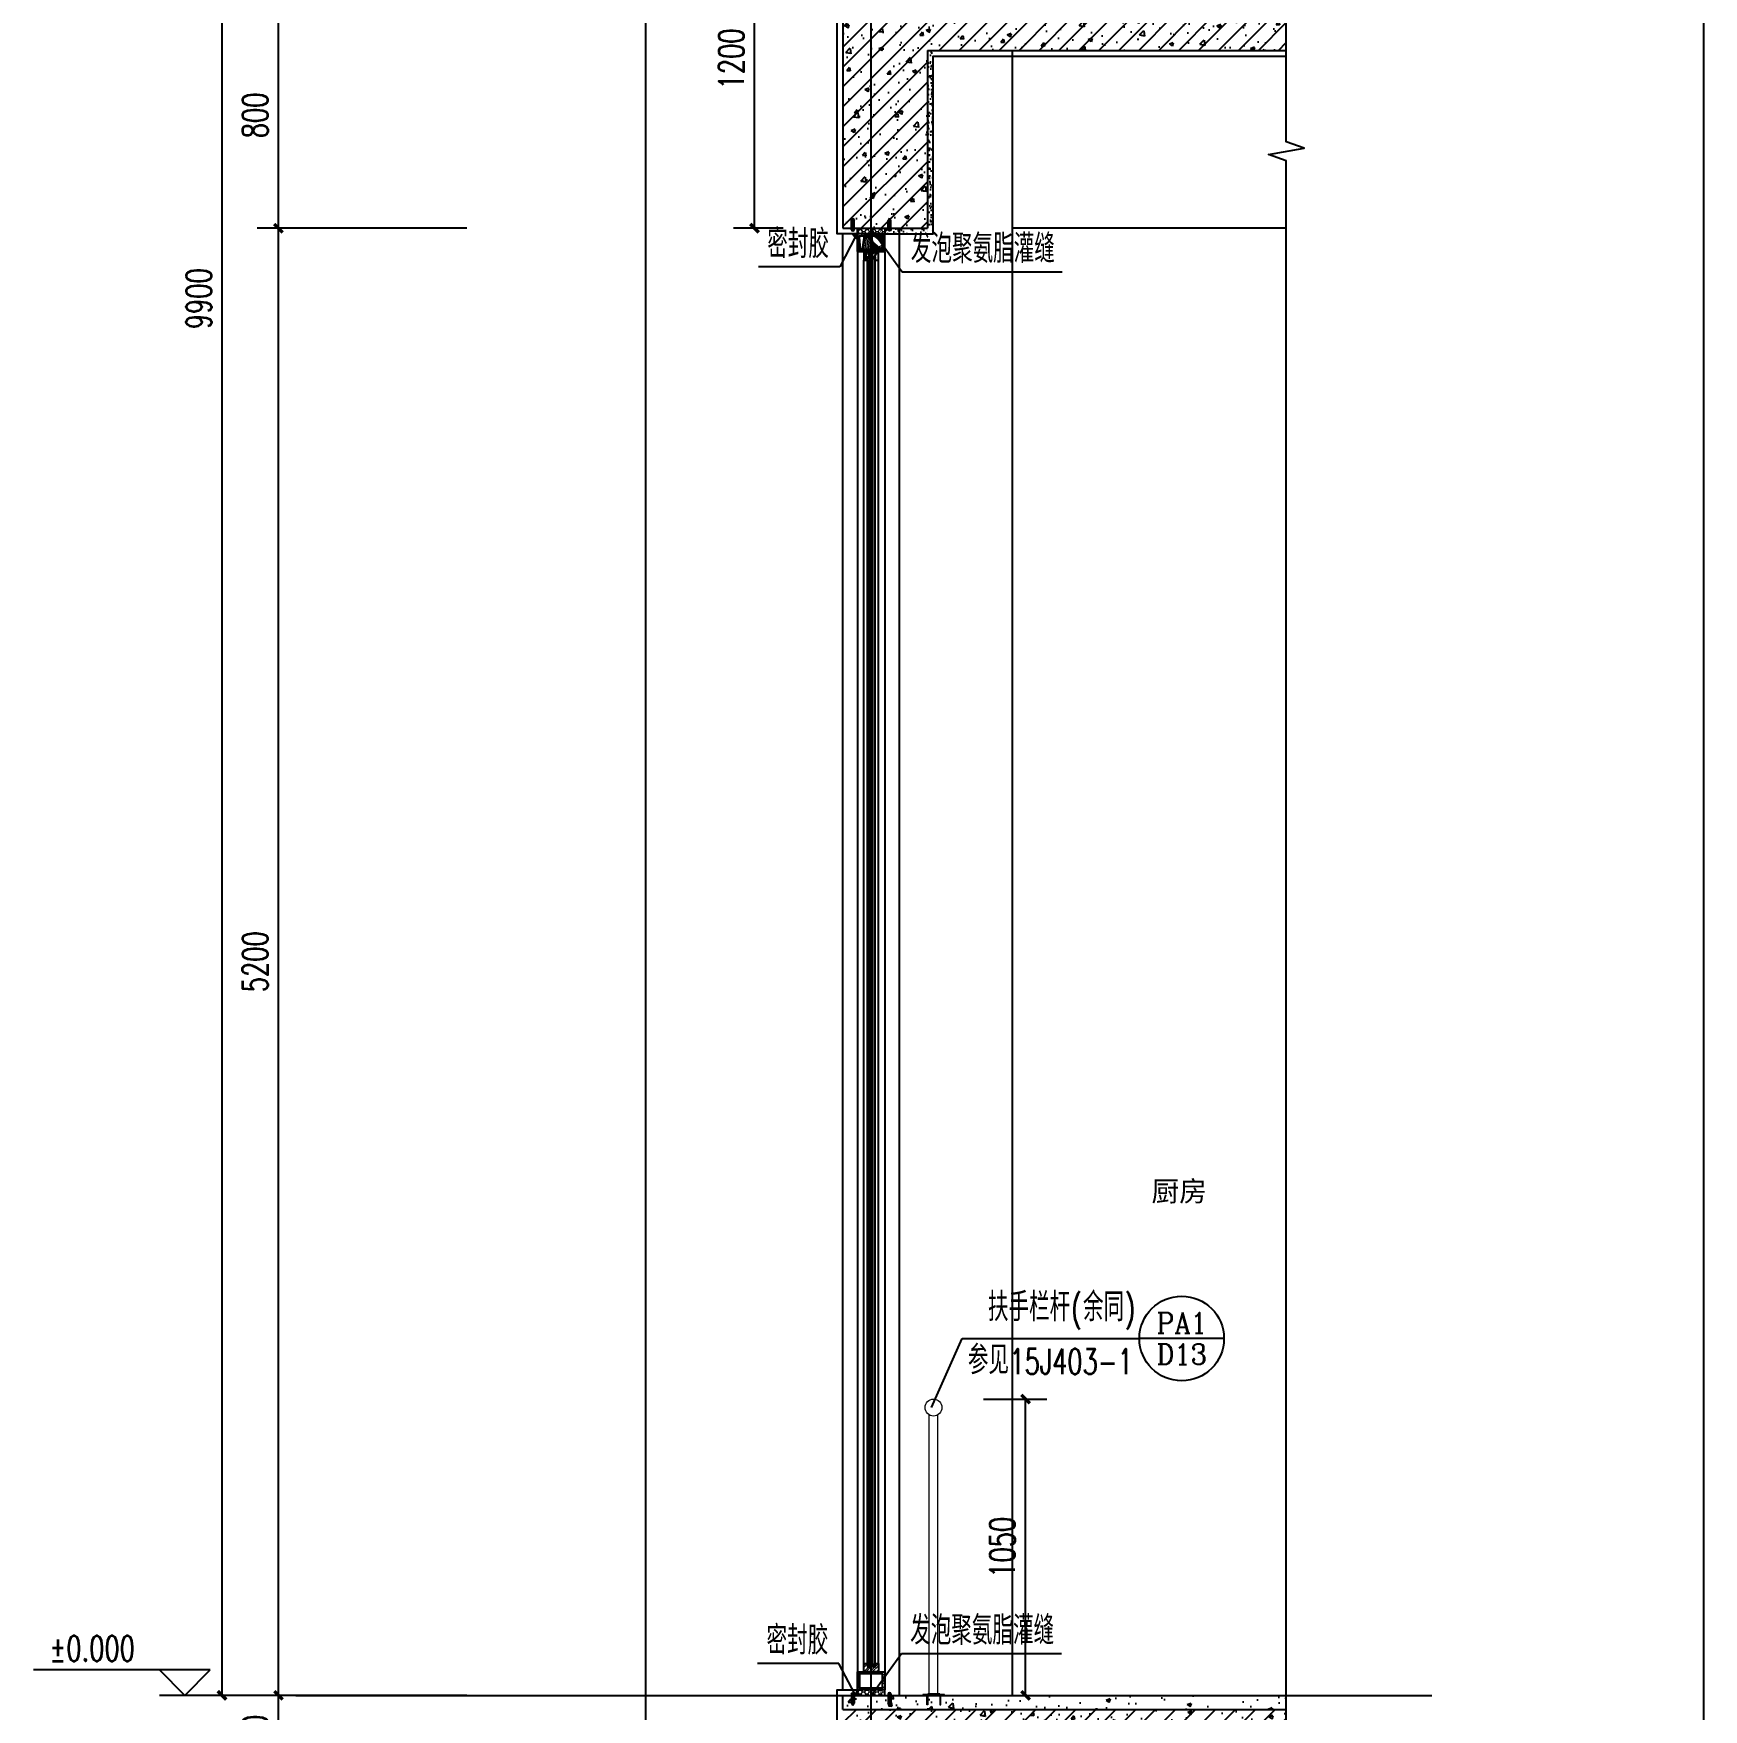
# Model space of a CAD drawing. Extents: x 1738711 to 2346805, y 1189731 to 2516152.
# Drawn here: x 1969542 to 1975461, y 1221844 to 1227784 of the extents above; entities that cross this region are included whole.
import ezdxf
from ezdxf.enums import TextEntityAlignment as Align

# ---------------------------------------------------------------- set-up
doc = ezdxf.new("R2010")
doc.units = 0
doc.header["$LTSCALE"] = 1000
doc.header["$MEASUREMENT"] = 0
for name, color, linetype, lineweight in [('_0', 7, 'Continuous', 25), ('填充', 252, 'Continuous', 5), ('栏杆', 6, 'Continuous', 15)]:
    doc.layers.add(name, color=color, linetype=linetype, lineweight=lineweight)
for name, color, linetype in [('CONTINUOUS', 7, 'Continuous'), ('DIM_ELEV', 3, 'Continuous'), ('DIM_IDEN', 3, 'Continuous'), ('DIM_LEAD', 3, 'Continuous'), ('DIM_SYMB', 3, 'Continuous'), ('DOTE', 1, 'Continuous'), ('PUB_DIM', 3, 'Continuous'), ('PUB_HATCH', 8, 'Continuous'), ('PUB_TEXT', 7, 'Continuous'), ('WALL', 40, 'Continuous'), ('WINDOW', 144, 'Continuous'), ('切线', 35, 'Continuous'), ('看线', 8, 'Continuous'), ('石材', 5, 'Continuous'), ('窗', 125, 'Continuous')]:
    doc.layers.add(name, color=color, linetype=linetype)
doc.styles.add('_TCH_DIM', font='SIMPLEX', dxfattribs={"bigfont": 'GBCBIG'})
doc.styles.add('_TCH_DIM_T3', font='SIMPLEX', dxfattribs={"width": 0.705882, "bigfont": 'GBCBIG'})
doc.styles.add('_TCH_LABEL', font='COMPLEX', dxfattribs={"bigfont": 'GBCBIG'})
doc.styles.add('STW', font='simhei_0.ttf')
doc.dimstyles.new('_TCH_ARCH&&30', dxfattribs={"dimtxt": 89.25, "dimasz": 30, "dimexe": 75, "dimexo": 90, "dimgap": 37.875, "dimtad": 1, "dimdec": 0, "dimzin": 0, "dimdsep": 46, "dimtxsty": '_TCH_DIM_T3', "dimblk": 'ARCHTICK', "dimcen": 0.09, "dimclrt": 7, "dimazin": 2, "dimtfac": 1, "dimtdec": 0, "dimtix": 1, "dimtmove": 2, "dimatfit": 3, "dimfxl": 20, "dimtolj": 1, "dimtzin": 0, "dimarcsym": 0})
pattern_1 = [(225, (-424868456.253, -4685248073.94), (11.225320151336, -11.225320151336), []), (225, (-424868456.253, -4685248081.877), (11.225320151336, -11.225320151336), [])]
pattern_2 = [(45, (-301039.545, -150941.136), (-35.3553391, 35.3553391), []), (50, (-301039.55, -150941.14), (143.4520365, -12.550427), [15, -165]), (355, (-301039.55, -150941.14), (-27.750267, 150.438427), [12, -132]), (100.4514, (-301027.59, -150942.18), (115.701876, 137.8879084), [12.748038, -140.2284224]), (46.1842, (-301039.55, -150901.14), (213.44821, -33.103803), [22.5, -247.5]), (96.6356, (-301021.76, -150903.9), (186.932541, 194.823574), [19.122058, -210.3426]), (351.1842, (-301039.55, -150901.14), (186.932389, 194.82372), [18, -198]), (21, (-301019.55, -150911.14), (119.3814104, -80.523778), [15, -165]), (326, (-301019.55, -150911.14), (48.663066, 145.030009), [12, -132]), (71.4514, (-301009.6, -150917.85), (168.044526, 64.506099), [12.748038, -140.2284224]), (37.5, (-301039.545, -150941.136), (2.4319711, 66.5787708), [0, -130.4, 0, -134, 0, -132.5]), (7.5, (-301039.545, -150941.14), (52.6139075, 78.8823424), [0, -76.4, 0, -127.4, 0, -50.5]), (327.5, (-301084.145, -150941.136), (106.7644872, -4.5109743), [0, -50, 0, -156, 0, -207]), (317.5, (-301104.145, -150941.14), (116.637234, 20.0209965), [0, -65, 0, -103.6, 0, -147])]

# ---------------------------------------------------------------- blocks, each defined once
blk = doc.blocks.new('gdfdgdfgdfbvfcxv')
at = {"layer": '填充'}
blk.add_line((264925, -67479), (264925, -67589), dxfattribs=at)
blk.add_lwpolyline([(264911, -67634), (264911, -67434), (264919, -67434), (264919, -67634)], close=True, dxfattribs=at)
blk.add_lwpolyline([(264911, -67634), (264911, -67434), (264919, -67434), (264919, -67634)], close=True, dxfattribs=at)
for points in [[(264919, -67480), (264829, -67480, -1), (264829, -67468), (264919, -67468)], [(264919, -67588), (264829, -67588, 1), (264829, -67600), (264919, -67600)]]:
    blk.add_lwpolyline(points, format="xyb", dxfattribs=at)
for centre, radius, start, end in [((264919, -67483), 4.5, 318.2388, 90), ((264915, -67488), 9.2, 330.3198, 59.7492), ((264919, -67495), 4.5, 318.2388, 90), ((264919, -67501), 4.5, 318.2388, 90), ((264919, -67507), 4.5, 318.2388, 90), ((264919, -67513), 4.5, 318.2388, 90), ((264919, -67519), 4.5, 318.2388, 90), ((264919, -67525), 4.5, 318.2388, 90), ((264919, -67531), 4.5, 318.2388, 90), ((264919, -67537), 4.5, 318.2388, 90), ((264919, -67543), 4.5, 318.2388, 90), ((264919, -67549), 4.5, 318.2388, 90), ((264919, -67555), 4.5, 318.2388, 90), ((264919, -67561), 4.5, 318.2388, 90), ((264919, -67567), 4.5, 318.2388, 90), ((264919, -67573), 4.5, 318.2388, 90), ((264919, -67579), 4.5, 318.2388, 90), ((264919, -67585), 4.5, 270, 90)]:
    blk.add_arc(centre, radius, start, end, dxfattribs=at)
blk = doc.blocks.new('ghwerGWEGWEGW')
at = {"layer": '栏杆', "color": 6, "ltscale": 100}
for points in [[(2184611.4, 1556743.3), (2184611.4, 1557732.3)], [(2184641.4, 1556743.3), (2184641.4, 1557732.3)]]:
    blk.add_lwpolyline(points, dxfattribs=at)
blk.add_circle((2184626.4, 1557758.3), 30, dxfattribs=at)
at = {"layer": 'CONTINUOUS', "xscale": -0.384000000001397, "yscale": 0.384000000001397, "zscale": 0.384000000001397, "rotation": 270}
blk.add_blockref('gdfdgdfgdfbvfcxv', (2210560.7, 1455012.4), dxfattribs=at)
blk = doc.blocks.new('hrtheraghyra')
at = {"layer": 'WINDOW', "linetype": 'ByBlock'}
for p, q in [((-5, 21), (0, 29.4)), ((0, 29.4), (5, 21)), ((-5.9, -12), (6, -12))]:
    blk.add_line(p, q, dxfattribs=at)
for points in [[(-5, -12), (-5, 21)], [(0, -16.7), (0, 29.4)], [(5, -12), (5, 21)]]:
    blk.add_lwpolyline(points, dxfattribs=at)
blk.add_arc((0.1, -8.9), 6.71, 206.8366, 333.1634, dxfattribs=at)
blk = doc.blocks.new('_ArchTick')
at = {"color": 0, "linetype": 'ByBlock', "const_width": 0.4}
blk.add_lwpolyline([(-0.5, -0.5), (0.5, 0.5)], dxfattribs=at)
blk = doc.blocks.new('*D183')
at = {"layer": 'Defpoints', "color": 0, "transparency": 16777216}
for p in [(1972097.6, 1228294.4), (1972289.6, 1228294.4), (1972289.6, 1227094.4)]:
    blk.add_point(p, dxfattribs=at)
at = {"layer": 'PUB_DIM', "color": 0, "lineweight": -2, "transparency": 16777216}
for p, q in [((1972199.6, 1228294.4), (1972022.6, 1228294.4)), ((1972097.6, 1227094.4), (1972097.6, 1228294.4)), ((1972199.6, 1227094.4), (1972022.6, 1227094.4))]:
    blk.add_line(p, q, dxfattribs=at)
at = {"layer": 'PUB_DIM', "color": 0, "lineweight": -2, "transparency": 16777216, "xscale": 30, "yscale": 30, "zscale": 30}
for p, rotation in [((1972097.6, 1228294.4), 90), ((1972097.6, 1227094.4), 270)]:
    blk.add_blockref('_ArchTick', p, dxfattribs=dict(at, rotation=rotation))
at = {"layer": 'PUB_DIM', "color": 7, "transparency": 16777216, "insert": (1972015.1, 1227694.4), "char_height": 89.25, "attachment_point": 5, "rotation": 90, "style": '_TCH_DIM_T3'}
blk.add_mtext('\\A1;1200', dxfattribs=at)
blk = doc.blocks.new('*D361')
at = {"layer": 'Defpoints', "color": 0, "transparency": 16777216}
for p in [(1972819, 1222944.4), (1973058.2, 1222944.4), (1972819, 1221894.4)]:
    blk.add_point(p, dxfattribs=at)
at = {"layer": 'PUB_DIM', "color": 0, "lineweight": -2, "transparency": 16777216}
for p, q in [((1972909, 1222944.4), (1973133.2, 1222944.4)), ((1973058.2, 1221894.4), (1973058.2, 1222944.4)), ((1972909, 1221894.4), (1973133.2, 1221894.4))]:
    blk.add_line(p, q, dxfattribs=at)
at = {"layer": 'PUB_DIM', "color": 0, "lineweight": -2, "transparency": 16777216, "xscale": 30, "yscale": 30, "zscale": 30}
for p, rotation in [((1973058.2, 1222944.4), 90), ((1973058.2, 1221894.4), 270)]:
    blk.add_blockref('_ArchTick', p, dxfattribs=dict(at, rotation=rotation))
at = {"layer": 'PUB_DIM', "color": 7, "transparency": 16777216, "insert": (1972975.7, 1222419.4), "char_height": 89.25, "attachment_point": 5, "rotation": 90, "style": '_TCH_DIM_T3'}
blk.add_mtext('\\A1;1050', dxfattribs=at)
blk = doc.blocks.new('*D1394')
at = {"layer": 'Defpoints', "color": 0, "transparency": 16777216}
for p in [(1970210, 1231794.4), (1970968, 1231794.4), (1970968, 1221894.4)]:
    blk.add_point(p, dxfattribs=at)
at = {"layer": 'PUB_DIM', "color": 0, "lineweight": -2, "transparency": 16777216}
for p, q in [((1970878, 1231794.4), (1970135, 1231794.4)), ((1970210, 1221894.4), (1970210, 1231794.4)), ((1970878, 1221894.4), (1970135, 1221894.4))]:
    blk.add_line(p, q, dxfattribs=at)
at = {"layer": 'PUB_DIM', "color": 0, "lineweight": -2, "transparency": 16777216, "xscale": 30, "yscale": 30, "zscale": 30}
for p, rotation in [((1970210, 1231794.4), 90), ((1970210, 1221894.4), 270)]:
    blk.add_blockref('_ArchTick', p, dxfattribs=dict(at, rotation=rotation))
at = {"layer": 'PUB_DIM', "color": 7, "transparency": 16777216, "insert": (1970127.5, 1226844.4), "char_height": 89.25, "attachment_point": 5, "rotation": 90, "style": '_TCH_DIM_T3'}
blk.add_mtext('\\A1;9900', dxfattribs=at)
blk = doc.blocks.new('*D1396')
at = {"layer": 'Defpoints', "color": 0, "transparency": 16777216}
for p in [(1970410, 1221894.4), (1971168, 1221894.4), (1971168, 1221594.4)]:
    blk.add_point(p, dxfattribs=at)
at = {"layer": 'PUB_DIM', "color": 0, "lineweight": -2, "transparency": 16777216}
for p, q in [((1971078, 1221894.4), (1970335, 1221894.4)), ((1970410, 1221594.4), (1970410, 1221894.4)), ((1971078, 1221594.4), (1970335, 1221594.4))]:
    blk.add_line(p, q, dxfattribs=at)
at = {"layer": 'PUB_DIM', "color": 0, "lineweight": -2, "transparency": 16777216, "xscale": 30, "yscale": 30, "zscale": 30}
for p, rotation in [((1970410, 1221894.4), 90), ((1970410, 1221594.4), 270)]:
    blk.add_blockref('_ArchTick', p, dxfattribs=dict(at, rotation=rotation))
at = {"layer": 'PUB_DIM', "color": 7, "transparency": 16777216, "insert": (1970327.5, 1221744.4), "char_height": 89.25, "attachment_point": 5, "rotation": 90, "style": '_TCH_DIM_T3'}
blk.add_mtext('\\A1;300', dxfattribs=at)
blk = doc.blocks.new('*D1397')
at = {"layer": 'Defpoints', "color": 0, "transparency": 16777216}
for p in [(1970410, 1227094.4), (1971168, 1227094.4), (1971168, 1221894.4)]:
    blk.add_point(p, dxfattribs=at)
at = {"layer": 'PUB_DIM', "color": 0, "lineweight": -2, "transparency": 16777216}
for p, q in [((1971078, 1227094.4), (1970335, 1227094.4)), ((1970410, 1221894.4), (1970410, 1227094.4)), ((1971078, 1221894.4), (1970335, 1221894.4))]:
    blk.add_line(p, q, dxfattribs=at)
at = {"layer": 'PUB_DIM', "color": 0, "lineweight": -2, "transparency": 16777216, "xscale": 30, "yscale": 30, "zscale": 30}
for p, rotation in [((1970410, 1227094.4), 90), ((1970410, 1221894.4), 270)]:
    blk.add_blockref('_ArchTick', p, dxfattribs=dict(at, rotation=rotation))
at = {"layer": 'PUB_DIM', "color": 7, "transparency": 16777216, "insert": (1970327.5, 1224494.4), "char_height": 89.25, "attachment_point": 5, "rotation": 90, "style": '_TCH_DIM_T3'}
blk.add_mtext('\\A1;5200', dxfattribs=at)
blk = doc.blocks.new('*D1398')
at = {"layer": 'Defpoints', "color": 0, "transparency": 16777216}
for p in [(1970410, 1227894.4), (1971168, 1227894.4), (1971168, 1227094.4)]:
    blk.add_point(p, dxfattribs=at)
at = {"layer": 'PUB_DIM', "color": 0, "lineweight": -2, "transparency": 16777216}
for p, q in [((1971078, 1227894.4), (1970335, 1227894.4)), ((1970410, 1227094.4), (1970410, 1227894.4)), ((1971078, 1227094.4), (1970335, 1227094.4))]:
    blk.add_line(p, q, dxfattribs=at)
at = {"layer": 'PUB_DIM', "color": 0, "lineweight": -2, "transparency": 16777216, "xscale": 30, "yscale": 30, "zscale": 30}
for p, rotation in [((1970410, 1227894.4), 90), ((1970410, 1227094.4), 270)]:
    blk.add_blockref('_ArchTick', p, dxfattribs=dict(at, rotation=rotation))
at = {"layer": 'PUB_DIM', "color": 7, "transparency": 16777216, "insert": (1970327.5, 1227494.4), "char_height": 89.25, "attachment_point": 5, "rotation": 90, "style": '_TCH_DIM_T3'}
blk.add_mtext('\\A1;800', dxfattribs=at)

msp = doc.modelspace()

# ---------------------------------------------------------------- hatches: boundary and pattern name
at = {"layer": 'PUB_HATCH'}
h = msp.add_hatch(dxfattribs=at)
h.set_pattern_fill('钢筋混凝土', color=256, scale=20, style=0)
h.set_pattern_definition(pattern_2)
h.paths.add_polyline_path([(1973982.3, 1227724.4), (1972710.8, 1227724.4), (1972710.8, 1227094.4), (1972410.8, 1227094.4), (1972410.8, 1227894.4), (1972610.8, 1227894.4), (1972610.8, 1227844.4), (1973982.3, 1227844.4)])
h = msp.add_hatch(dxfattribs=at)
h.set_pattern_fill('碎沙', color=256, scale=10, style=0)
h.set_pattern_definition([(37.5, (0, 0), (-0.80001565, 24.47066187), [0, -19.304, 0, -21.59, 0, -20.6375]), (7.5, (0, 0), (22.47616416, 35.84125503), [0, -10.414, 0, -17.399, 0, -6.6675]), (327.5, (-15.62, 0), (39.54961851, 0.07185923), [0, -6.35, 0, -22.86, 0, -29.845]), (317.5, (-15.62, 0), (38.1778226, 11.14646616), [0, -3.175, 0, -14.986, 0, -17.145])])
h.paths.add_polyline_path([(1972558.8, 1227074.4), (1972730.8, 1227074.4), (1972730.8, 1227724.4), (1972710.8, 1227724.4), (1972710.8, 1227094.4), (1972558.8, 1227094.4)])
h = msp.add_hatch(dxfattribs=at)
h.set_pattern_fill('混凝土', color=256, scale=20, style=0)
h.set_pattern_definition([(50, (-1377.79, 0), (143.4520365, -12.550427), [15, -165]), (355, (-1377.79, 0), (-27.750267, 150.438427), [12, -132]), (100.4514, (-1365.84, -1.05), (115.701876, 137.887908), [12.748038, -140.228422]), (46.1842, (-1377.8, 40), (213.44821, -33.103803), [22.5, -247.5]), (96.6356, (-1360, 37.24), (186.932541, 194.823574), [19.122058, -210.3426]), (351.1842, (-1377.8, 40), (186.93239, 194.82372), [18, -198]), (21, (-1357.79, 30), (119.3814104, -80.523778), [15, -165]), (326, (-1357.79, 30), (48.663066, 145.030009), [12, -132]), (71.4514, (-1347.84, 23.29), (168.044526, 64.506099), [12.748038, -140.228422]), (37.5, (-1377.79, 0), (2.4319711, 66.5787708), [0, -130.4, 0, -134, 0, -132.5]), (7.5, (-1377.79, 0), (52.6139075, 78.8823424), [0, -76.4, 0, -127.4, 0, -50.5]), (327.5, (-1422.39, 0), (106.7644872, -4.5109743), [0, -50, 0, -156, 0, -207]), (317.5, (-1442.39, 0), (116.637234, 20.0209965), [0, -65, 0, -103.6, 0, -147])])
h.paths.add_polyline_path([(1972410.8, 1221894.4), (1973982.3, 1221894.4), (1973982.3, 1221844.4), (1972410.8, 1221844.4)])
h = msp.add_hatch(dxfattribs=at)
h.set_pattern_fill('钢筋混凝土', color=256, scale=20, style=0)
h.set_pattern_definition(pattern_2)
h.paths.add_polyline_path([(1973982.3, 1221724.4), (1972710.8, 1221724.4), (1972710.8, 1221182), (1972410.8, 1221182), (1972410.8, 1221844.4), (1973982.3, 1221844.4)])
at = {"layer": '填充'}
h = msp.add_hatch(dxfattribs=at)
h.set_pattern_fill('HONEY', color=256, scale=5, angle=-180, style=0)
h.set_pattern_definition([(6e-14, (3593122.8, 2419108.887), (11.90625, -6.874075), [7.9375, -15.875]), (240, (3593122.8, 2419108.887), (-11.906248578, -6.874077464), [7.9375, -15.875]), (300, (3593122.8, 2419108.887), (1.422e-06, -13.748152464), [-15.875, 7.9375])])
h.paths.add_polyline_path([(1972558.8, 1227074.4), (1972462.8, 1227074.4), (1972462.8, 1227094.4), (1972558.8, 1227094.4)])
h = msp.add_hatch(dxfattribs=at)
h.set_pattern_fill('STEEL', color=256, scale=10, angle=-180, style=0)
h.set_pattern_definition(pattern_1)
h.paths.add_polyline_path([(1972551.6, 1227018.5), (1972470, 1227018.5), (1972470, 1227062.6), (1972462.8, 1227055.1), (1972462.8, 1227011.3), (1972555.6, 1227011.3), (1972558.8, 1227014.7), (1972558.8, 1227074.4), (1972481.4, 1227074.4), (1972474.5, 1227067.2), (1972551.6, 1227067.2)])
h = msp.add_hatch(dxfattribs=at)
h.set_pattern_fill('STEEL', color=256, scale=10, angle=-180, style=0)
h.set_pattern_definition(pattern_1)
h.paths.add_polyline_path([(1972512.4, 1226981.3), (1972505.4, 1226981.3), (1972505.4, 1226993.3), (1972498.2, 1226993.3), (1972498.2, 1226981.3), (1972485, 1226981.3), (1972485, 1227011.3), (1972512.4, 1227011.3)])
h.paths.add_polyline_path([(1972536.6, 1226981.3), (1972524.6, 1226981.3), (1972524.6, 1226993.3), (1972517.4, 1226993.3), (1972517.4, 1226981.3), (1972512.4, 1226981.3), (1972512.4, 1227011.3), (1972536.6, 1227011.3)])
h = msp.add_hatch(dxfattribs=at)
h.set_pattern_fill('STEEL', color=256, scale=10, angle=-180, style=0)
h.set_pattern_definition([(45, (1728107.222, -92417.92), (-11.22532015, 11.22532015), []), (45, (1728107.222, -92409.983), (-11.22532015, 11.22532015), [])])
h.paths.add_polyline_path([(1972551.6, 1221970.3), (1972470, 1221970.3), (1972470, 1221926.2), (1972462.8, 1221933.6), (1972462.8, 1221977.5), (1972555.6, 1221977.5), (1972558.8, 1221974), (1972558.8, 1221914.4), (1972481.4, 1221914.4), (1972474.5, 1221921.6), (1972551.6, 1221921.6)])
h = msp.add_hatch(dxfattribs=at)
h.set_pattern_fill('STEEL', color=256, scale=10, angle=-180, style=0)
h.set_pattern_definition([(45, (3705830.648, 4288951.418), (-11.22532015, 11.22532015), []), (45, (3705830.648, 4288959.355), (-11.22532015, 11.22532015), [])])
h.paths.add_polyline_path([(1972512.4, 1222007.5), (1972505.4, 1222007.5), (1972505.4, 1221995.5), (1972498.2, 1221995.5), (1972498.2, 1222007.5), (1972485, 1222007.5), (1972485, 1221977.5), (1972512.4, 1221977.5)])
h.paths.add_polyline_path([(1972536.6, 1222007.5), (1972524.6, 1222007.5), (1972524.6, 1221995.5), (1972517.4, 1221995.5), (1972517.4, 1222007.5), (1972512.4, 1222007.5), (1972512.4, 1221977.5), (1972536.6, 1221977.5)])
h = msp.add_hatch(dxfattribs=at)
h.set_pattern_fill('HONEY', color=256, scale=5, angle=-180, style=0)
h.set_pattern_definition([(360, (3593122.8, 29879.887), (11.90625, 6.874075), [7.9375, -15.875]), (120, (3593122.8, 29879.887), (-11.906248578, 6.874077464), [7.9375, -15.875]), (60, (3593122.8, 29879.887), (1.422e-06, 13.748152464), [-15.875, 7.9375])])
h.paths.add_polyline_path([(1972558.8, 1221914.4), (1972462.8, 1221914.4), (1972462.8, 1221894.4), (1972558.8, 1221894.4)])
at = {"layer": '看线'}
h = msp.add_hatch(dxfattribs=at)
h.set_pattern_fill('ANSI31', color=256, style=0)
h.set_pattern_definition([(45, (365482.5656, 3306425.3868), (-1.1225320151, 1.1225320151), [])])
edge = h.paths.add_edge_path()
edge.add_arc((1972432.6, 1227044.2), 32.6, 22.30725, 67.69275, ccw=False)
edge.add_line((1972462.8, 1227056.6), (1972462.8, 1227074.4))
edge.add_line((1972462.8, 1227074.4), (1972445, 1227074.4))
h = msp.add_hatch(dxfattribs=at)
h.set_pattern_fill('ANSI31', color=256, style=0)
h.set_pattern_definition([(315, (365482.7796, -857456.613), (-1.1225320151, -1.1225320151), [])])
edge = h.paths.add_edge_path()
edge.add_arc((1972432.8, 1221924.6), 32.6, 292.30725, 337.69275)
edge.add_line((1972463, 1221912.2), (1972462.8, 1221894.8))
edge.add_line((1972462.8, 1221894.8), (1972445.2, 1221894.4))

# ---------------------------------------------------------------- linework, layer by layer
at = {"layer": 'DIM_ELEV'}
for p, q in [((1970168.2, 1221984.4), (1969541.8, 1221984.4)), ((1970078.2, 1221894.4), (1969988.2, 1221984.4)), ((1970078.2, 1221894.4), (1970168.2, 1221984.4)), ((1970288.2, 1221894.4), (1969988.2, 1221894.4))]:
    msp.add_line(p, q, dxfattribs=at)
at = {"layer": 'DIM_IDEN'}
for p, q in [((1972725.3, 1222914.4), (1972833.5, 1223159.3)), ((1972833.5, 1223159.3), (1973461.6, 1223159.3)), ((1973761.6, 1223159.3), (1973461.6, 1223159.3))]:
    msp.add_line(p, q, dxfattribs=at)
msp.add_lwpolyline([(1972725.3, 1222914.4, 1), (1972725.3, 1222914.4, 1)], format="xyb", close=True, dxfattribs=at)
msp.add_circle((1973611.6, 1223159.3), 150, dxfattribs=at)
at = {"layer": 'DIM_LEAD'}
for p, q in [((1972513.3, 1227088.7), (1972620.4, 1226940.1)), ((1972457.1, 1227066.9), (1972399.3, 1226956.9)), ((1972399.3, 1226956.9), (1972111.1, 1226956.9)), ((1972620.4, 1226940.1), (1973188, 1226940.1)), ((1972510.8, 1221894.4), (1972617.9, 1222043)), ((1972617.9, 1222043), (1973185.5, 1222043)), ((1972396.8, 1222007.8), (1972108.6, 1222007.8)), ((1972454.6, 1221897.8), (1972396.8, 1222007.8))]:
    msp.add_line(p, q, dxfattribs=at)
at = {"layer": 'DIM_SYMB'}
msp.add_lwpolyline([(1973982.3, 1221131.3), (1973982.3, 1227333.1), (1973919.3, 1227356), (1974045.3, 1227378.3), (1973982.3, 1227400.6), (1973982.3, 1233602.4)], dxfattribs=at)
at = {"layer": 'DOTE'}
for p, q in [((1972510.8, 1220760.2), (1972510.8, 1233471.2)), ((1970471.8, 1221894.4), (1974497.9, 1221894.4))]:
    msp.add_line(p, q, dxfattribs=at)
at = {"layer": 'WALL'}
for p, q in [((1972410.8, 1227894.4), (1972410.8, 1227094.4)), ((1972710.8, 1227724.4), (1973982.3, 1227724.4)), ((1972710.8, 1227724.4), (1972710.8, 1227094.4)), ((1972410.8, 1227094.4), (1972710.8, 1227094.4)), ((1972410.8, 1221844.4), (1973982.3, 1221844.4))]:
    msp.add_line(p, q, dxfattribs=at)
at = {"layer": '切线'}
for p, q in [((1972410.8, 1221894.4), (1973982.3, 1221894.4)), ((1972410.8, 1221844.4), (1972410.8, 1221894.4))]:
    msp.add_line(p, q, dxfattribs=at)
for points in [[(1972462.8, 1227074.4), (1972390.8, 1227074.4), (1972390.8, 1227914.4), (1972462.8, 1227914.4)], [(1972558.8, 1227074.4), (1972730.8, 1227074.4), (1972730.8, 1227704.4), (1973982.3, 1227704.4)], [(1972390.8, 1221594.4), (1972390.8, 1221914.4), (1972462.8, 1221914.4)]]:
    msp.add_lwpolyline(points, dxfattribs=at)
for centre, start, end in [((1972432.6, 1227044.2), 22.30729, 67.69272), ((1972432.8, 1221924.6), 292.30728, 337.64894)]:
    msp.add_arc(centre, 32.6, start, end, dxfattribs=at)
at = {"layer": '看线'}
for p, q in [((1975461.2, 1235405), (1975461.2, 1218185)), ((1971710.8, 1230894.4), (1971710.8, 1221594.4)), ((1973010.8, 1227724.4), (1973010.8, 1221894.4)), ((1972610.8, 1221894.4), (1972610.8, 1227094.4)), ((1973982.3, 1227094.4), (1973010.8, 1227094.4)), ((1972410.8, 1221914.4), (1972410.8, 1227074.4))]:
    msp.add_line(p, q, dxfattribs=at)
at = {"layer": '石材', "const_width": 2}
for points in [[(1972525.8, 1227074.4), (1972482.9, 1227074.4), (1972470.6, 1227094.4), (1972426.8, 1227094.4)], [(1972495.8, 1227074.4), (1972538.7, 1227074.4), (1972551, 1227094.4), (1972594.8, 1227094.4)], [(1972525.8, 1221914.4), (1972482.9, 1221914.4), (1972470.6, 1221894.4), (1972426.8, 1221894.4)], [(1972495.8, 1221914.4), (1972538.7, 1221914.4), (1972551, 1221894.4), (1972594.8, 1221894.4)]]:
    msp.add_lwpolyline(points, dxfattribs=at)
at = {"layer": '石材'}
for points in [[(1972558.8, 1227074.4), (1972462.8, 1227074.4), (1972462.8, 1227094.4), (1972558.8, 1227094.4)], [(1972558.8, 1221914.4), (1972462.8, 1221914.4), (1972462.8, 1221894.4), (1972558.8, 1221894.4)]]:
    msp.add_lwpolyline(points, close=True, dxfattribs=at)
at = {"layer": '窗', "color": 117}
for p, q in [((1972462.8, 1227011.3), (1972462.8, 1221977.5)), ((1972498.2, 1222007.5), (1972498.2, 1226981.3)), ((1972505.4, 1222007.5), (1972505.4, 1226981.3)), ((1972517.4, 1222007.5), (1972517.4, 1226981.3)), ((1972524.6, 1222007.5), (1972524.6, 1226981.3)), ((1972558.8, 1227011.3), (1972558.8, 1221977.5))]:
    msp.add_line(p, q, dxfattribs=at)
at = {"layer": '窗', "color": 237}
for p, q in [((1972485, 1222007.5), (1972485, 1226981.3)), ((1972536.6, 1222007.5), (1972536.6, 1226981.3))]:
    msp.add_line(p, q, dxfattribs=at)
for points in [[(1972462.8, 1227011.3), (1972462.8, 1227074.4)], [(1972462.8, 1221977.5), (1972462.8, 1221914.4)]]:
    msp.add_lwpolyline(points, dxfattribs=at)
for points in [[(1972462.8, 1227011.3), (1972558.8, 1227011.3), (1972558.8, 1227074.4), (1972462.8, 1227074.4)], [(1972470, 1227018.5), (1972470, 1227067.2), (1972551.6, 1227067.2), (1972551.6, 1227018.5)], [(1972498.2, 1226981.3), (1972498.2, 1226993.3), (1972505.4, 1226993.3), (1972505.4, 1226981.3), (1972517.4, 1226981.3), (1972517.4, 1226993.3), (1972524.6, 1226993.3), (1972524.6, 1226981.3), (1972536.6, 1226981.3), (1972536.6, 1227011.3), (1972485, 1227011.3), (1972485, 1226981.3)], [(1972462.8, 1221977.5), (1972558.8, 1221977.5), (1972558.8, 1221914.4), (1972462.8, 1221914.4)], [(1972498.2, 1222007.5), (1972498.2, 1221995.5), (1972505.4, 1221995.5), (1972505.4, 1222007.5), (1972517.4, 1222007.5), (1972517.4, 1221995.5), (1972524.6, 1221995.5), (1972524.6, 1222007.5), (1972536.6, 1222007.5), (1972536.6, 1221977.5), (1972485, 1221977.5), (1972485, 1222007.5)], [(1972470, 1221970.3), (1972470, 1221921.6), (1972551.6, 1221921.6), (1972551.6, 1221970.3)]]:
    msp.add_lwpolyline(points, close=True, dxfattribs=at)

# ---------------------------------------------------------------- block references
at = {"layer": '_0'}
msp.add_blockref('ghwerGWEGWEGW', (-211894.6, -334843.9), dxfattribs=at)
at = {"layer": 'WALL'}
msp.add_blockref('hrtheraghyra', (1972445.7, 1227101), dxfattribs=at)
at = {"layer": 'WALL', "xscale": -1}
msp.add_blockref('hrtheraghyra', (1972575.9, 1227101), dxfattribs=at)
at = {"layer": 'WALL', "xscale": -1, "rotation": 180}
msp.add_blockref('hrtheraghyra', (1972445.7, 1221887.8), dxfattribs=at)
at = {"layer": 'WALL', "rotation": 180}
msp.add_blockref('hrtheraghyra', (1972575.9, 1221887.8), dxfattribs=at)

# ---------------------------------------------------------------- texts
at = {"style": 'STW'}
msp.add_text('厨房', height=72.1, dxfattribs=at).set_placement((1973504.6, 1223645.4))
at = {"layer": 'PUB_TEXT', "color": 7, "style": '_TCH_DIM'}
for s, p in [('密封胶', (1972142.6, 1226988.4)), ('发泡聚氨脂灌缝', (1972651.6, 1226971.6)), ('扶手栏杆', (1972924.8, 1223220.5)), ('余同', (1973261.7, 1223220.5)), ('参见', (1972853.7, 1223032.8)), ('发泡聚氨脂灌缝', (1972649.1, 1222074.5)), ('密封胶', (1972140.1, 1222039.3))]:
    msp.add_text(s, height=101.28, dxfattribs=at).set_placement(p)
at = {"layer": 'PUB_TEXT', "color": 7, "style": '_TCH_DIM', "width": 0.705882}
for s, height, p in [('(', 89.2, (1973219.7, 1223220.5)), (')', 89.2, (1973409.1, 1223220.5)), ('15J403-1', 89.25, (1973001.1, 1223032.8)), ('%%P0.000', 89.25, (1969598.8, 1222015.9))]:
    msp.add_text(s, height=height, dxfattribs=at).set_placement(p)
at = {"layer": 'PUB_TEXT', "color": 7, "style": '_TCH_LABEL'}
for s, height, p, p2 in [('PA1', 72.46, (1973521.9, 1223178.4), (1973701.3, 1223178.4)), ('D13', 73.24, (1973522.7, 1223067), (1973700.6, 1223067))]:
    msp.add_text(s, height=height, dxfattribs=at).set_placement(p, p2, align=Align.FIT)

# ---------------------------------------------------------------- dimensions: what is measured, and where the dimension line sits
at = {"layer": 'PUB_DIM'}
for p1, p2, distance, picture, middle in [((1970968, 1221894.4), (1970968, 1231794.4), 757.9, '*D1394', (1970127.5, 1226844.4)), ((1972289.6, 1227094.4), (1972289.6, 1228294.4), 192, '*D183', (1972015.1, 1227694.4)), ((1971168, 1227094.4), (1971168, 1227894.4), 757.9, '*D1398', (1970327.5, 1227494.4)), ((1971168, 1221894.4), (1971168, 1227094.4), 757.9, '*D1397', (1970327.5, 1224494.4)), ((1972819, 1221894.4), (1972819, 1222944.4), -239.2, '*D361', (1972975.7, 1222419.4)), ((1971168, 1221594.4), (1971168, 1221894.4), 757.9, '*D1396', (1970327.5, 1221744.4))]:
    dim = msp.add_aligned_dim(p1=p1, p2=p2, distance=distance, dimstyle='_TCH_ARCH&&30', dxfattribs=at)
    dim.commit()
    dim.dimension.update_dxf_attribs({"geometry": picture, "text_midpoint": middle})

doc.saveas('drawing.dxf')
